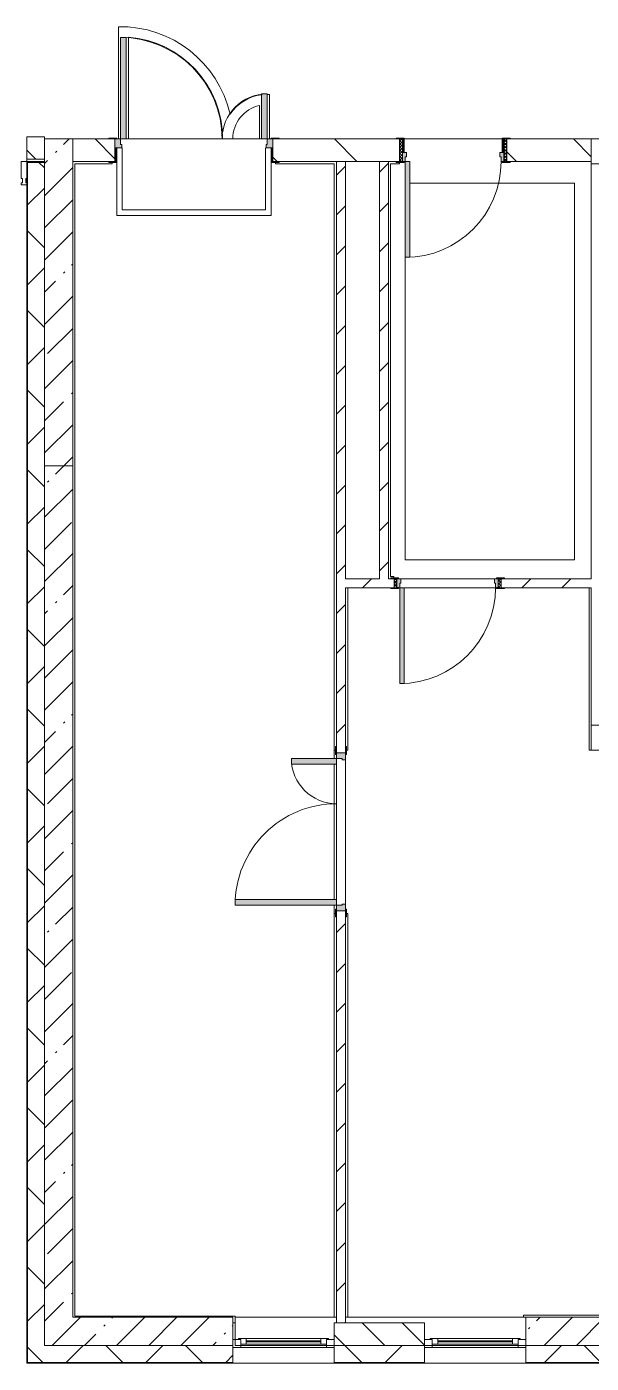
# Model space of a CAD drawing. Header units: millimetres. Extents: x 2623 to 216772, y -8553 to 29000.
# Drawn here: x 178964 to 183972, y -258 to 11595 of the extents above; entities that cross this region are included whole.
import ezdxf

# ---------------------------------------------------------------- set-up
doc = ezdxf.new("R2010")
doc.units = ezdxf.units.MM
doc.linetypes.add('200_ШТРИХ__ш1_п0_6_', pattern=[160, 100, -60])
for name, color, linetype, lineweight in [('A-DETL-2', 7, 'Continuous', 5), ('A-DETL-MBND-1', 7, '200_ШТРИХ__ш1_п0_6_', 9), ('A-GLAZ-1', 7, 'Continuous', 5), ('A-GLAZ-CWMG-2', 7, 'Continuous', 5), ('A-WALL', 7, 'Continuous', 9), ('A-WALL-3', 7, 'Continuous', 5), ('I-WALL-4', 7, 'Continuous', 5), ('S-COLS-1', 7, 'Continuous', 5)]:
    doc.layers.add(name, color=color, linetype=linetype, lineweight=lineweight)
for name, color, linetype, lineweight, true_color in [('A-DOOR-3', 7, 'Continuous', 5, 0xaaaaaa), ('A-DOOR-4', 7, 'Continuous', 5, 0xe2e2e2), ('A-DOOR-FRAM-3', 7, 'Continuous', 5, 0xe2e2e2), ('A-DOOR-FRAM-4', 7, 'Continuous', 5, 0xaaaaaa), ('A-FLOR-3', 7, 'Continuous', 5, 0xaaaaaa)]:
    doc.layers.add(name, color=color, linetype=linetype, lineweight=lineweight, true_color=true_color)
pattern_1 = [(45, (89762.2, 0), (-176.7767, 176.7767), [])]
pattern_2 = [(45, (89762.2, 0), (-353.5534, 353.5534), []), (135, (89762.2, 0), (-353.5534, -353.5534), [])]
pattern_3 = [(135, (89762.2, 0), (-353.5534, -353.5534), [])]
pattern_4 = [(45, (89762.2, 0), (-285.1231, 285.1231), []), (45, (90047.3, 0), (-285.1231, 285.1231), [504.031, -100.806, 16.764, -84.042])]

# ---------------------------------------------------------------- blocks, each defined once
blk = doc.blocks.new('110_Дверь_СКБ_2Ст - Д-5_п_ Из игровой в коридор-32215844-3_1_2_птичка')
at = {"layer": 'A-DOOR-4'}
for points in [[(-638, 40), (-588, 40), (-588, 940), (-638, 940)], [(612, 440), (612, 40), (662, 40), (662, 440)]]:
    blk.add_hatch(color=256, dxfattribs=at).paths.add_polyline_path(points)
h = blk.add_hatch(color=256, dxfattribs=at)
h.paths.add_polyline_path([(-688, 40), (-688, -40), (-628, -40), (-628, -10), (-638, -10), (-638, 40)])
h.paths.add_polyline_path([(652, -40), (712, -40), (712, 40), (662, 40), (662, -10), (652, -10)])
at = {"layer": 'A-DOOR-FRAM-3'}
for points in [[(-742, 40), (-672, 40), (-672, 48), (-742, 48)], [(698, 40), (768, 40), (768, 48), (698, 48)], [(-742, -48), (-672, -48), (-672, -40), (-742, -40)], [(698, -48), (768, -48), (768, -40), (698, -40)]]:
    blk.add_hatch(color=256, dxfattribs=at).paths.add_polyline_path(points)
at = {"layer": 'A-DOOR-3'}
for p, q in [((-638, 940), (-638, 40)), ((-588, 940), (-638, 940)), ((-588, 40), (-588, 940)), ((662, 440), (612, 440)), ((612, 440), (612, 40)), ((662, 40), (662, 440)), ((-638, 40), (-588, 40)), ((612, 40), (662, 40))]:
    blk.add_line(p, q, dxfattribs=at)
for centre, radius, start, end in [((-638, 40), 900, 0, 90), ((662, 40), 400, 90, 180)]:
    blk.add_arc(centre, radius, start, end, dxfattribs=at)
at = {"layer": 'A-DOOR-FRAM-4'}
for p, q in [((-672, 48), (-742, 48)), ((-742, 48), (-742, 40)), ((-742, 40), (-672, 40)), ((-638, 40), (-688, 40)), ((-688, 40), (-688, -40)), ((-672, 40), (-672, 48)), ((-638, -10), (-638, 40)), ((662, 40), (662, -10)), ((712, 40), (662, 40)), ((768, 48), (698, 48)), ((698, 48), (698, 40)), ((698, 40), (768, 40)), ((712, -40), (712, 40)), ((768, 40), (768, 48)), ((-672, -40), (-742, -40)), ((-742, -40), (-742, -48)), ((-742, -48), (-672, -48)), ((-688, -40), (-628, -40)), ((-672, -39), (-688, -39)), ((-688, -39), (-688, -40)), ((-688, -40), (-672, -40)), ((-672, -40), (-672, -39)), ((-672, -48), (-672, -40)), ((-628, -10), (-638, -10)), ((-628, -40), (-628, -10)), ((662, -10), (652, -10)), ((652, -10), (652, -40)), ((652, -40), (712, -40)), ((712, -39), (698, -39)), ((698, -39), (698, -40)), ((698, -40), (712, -40)), ((768, -40), (698, -40)), ((698, -40), (698, -48)), ((698, -48), (768, -48)), ((712, -40), (712, -39)), ((768, -48), (768, -40))]:
    blk.add_line(p, q, dxfattribs=at)
blk = doc.blocks.new('110_Дверь_СКБ_2Ст - Д-2а_п_ Из коридора на лестницу-32215207-3_1_2_птичка')
at = {"layer": 'A-DOOR-4'}
for points in [[(-587.5, 100), (-587.5, 1000), (-637.5, 1000), (-637.5, 100)], [(662.5, 100), (662.5, 500), (612.5, 500), (612.5, 100)], [(712.5, -100), (712.5, 20), (697.5, 20), (697.5, -100)]]:
    blk.add_hatch(color=256, dxfattribs=at).paths.add_polyline_path(points)
h = blk.add_hatch(color=256, dxfattribs=at)
h.paths.add_polyline_path([(687.9, 20), (712.5, 20), (712.5, 100), (662.5, 100), (662.5, 50), (652.5, 50), (652.5, 20)])
h.paths.add_polyline_path([(-627.5, 20), (-627.5, 50), (-637.5, 50), (-637.5, 100), (-687.5, 100), (-687.5, 20)])
at = {"layer": 'A-DOOR-FRAM-3'}
for points in [[(-672.5, 100), (-672.5, 108), (-742.5, 108), (-742.5, 100)], [(-672.5, -100), (-672.5, 20), (-687.5, 20), (-687.5, -100)], [(767.5, 100), (767.5, 108), (697.5, 108), (697.5, 100)], [(-672.5, -108), (-672.5, -100), (-742.5, -100), (-742.5, -108)], [(767.5, -108), (767.5, -100), (697.5, -100), (697.5, -108)]]:
    blk.add_hatch(color=256, dxfattribs=at).paths.add_polyline_path(points)
at = {"layer": 'A-DOOR-3'}
for p, q in [((-637.5, 1000), (-637.5, 100)), ((-587.5, 1000), (-637.5, 1000)), ((-587.5, 100), (-587.5, 1000)), ((662.5, 500), (612.5, 500)), ((612.5, 500), (612.5, 100)), ((662.5, 100), (662.5, 500)), ((-637.5, 100), (-587.5, 100)), ((612.5, 100), (662.5, 100))]:
    blk.add_line(p, q, dxfattribs=at)
for centre, radius, start, end in [((-637.5, 100), 900, 0, 90), ((662.5, 100), 400, 90, 180)]:
    blk.add_arc(centre, radius, start, end, dxfattribs=at)
at = {"layer": 'A-DOOR-FRAM-4'}
for p, q in [((-672.5, 108), (-742.5, 108)), ((-742.5, 108), (-742.5, 100)), ((-742.5, 100), (-672.5, 100)), ((-637.5, 100), (-687.5, 100)), ((-687.5, 100), (-687.5, 20)), ((-687.5, 20), (-627.5, 20)), ((-672.5, 20), (-687.5, 20)), ((-687.5, 20), (-687.5, -100)), ((-672.5, 100), (-672.5, 108)), ((-672.5, -100), (-672.5, 20)), ((-637.5, 50), (-637.5, 100)), ((-627.5, 50), (-637.5, 50)), ((-627.5, 20), (-627.5, 50)), ((662.5, 50), (652.5, 50)), ((652.5, 50), (652.5, 20)), ((652.5, 20), (712.5, 20)), ((662.5, 100), (662.5, 50)), ((712.5, 100), (662.5, 100)), ((767.5, 108), (697.5, 108)), ((697.5, 108), (697.5, 100)), ((697.5, 100), (767.5, 100)), ((712.5, 20), (697.5, 20)), ((697.5, 20), (697.5, -100)), ((712.5, 20), (712.5, 100)), ((712.5, -100), (712.5, 20)), ((767.5, 100), (767.5, 108)), ((-672.5, -100), (-742.5, -100)), ((-742.5, -100), (-742.5, -108)), ((-742.5, -108), (-672.5, -108)), ((-687.5, -100), (-672.5, -100)), ((-672.5, -108), (-672.5, -100)), ((697.5, -100), (712.5, -100)), ((767.5, -100), (697.5, -100)), ((697.5, -100), (697.5, -108)), ((697.5, -108), (767.5, -108)), ((767.5, -108), (767.5, -100))]:
    blk.add_line(p, q, dxfattribs=at)
blk = doc.blocks.new('BSC_Колонна _Прямоугольная - 250х900-V123-3_1_2_птичка')
at = {"layer": 'S-COLS-1'}
h = blk.add_hatch(dxfattribs=at)
h.set_pattern_fill('FP_130', color=256, style=0, pattern_type=2)
h.set_pattern_definition([(45, (-94080, -25), (-285.1231, 285.1231), []), (45, (-93794.88, -25), (-285.1231, 285.1231), [504.031, -100.806, 16.764, -84.042])])
h.paths.add_polyline_path([(450, -125), (450, 125), (-450, 125), (-450, -125), (77, -125)])
for p, q in [((450, 125), (-450, 125)), ((-450, 125), (-450, -125)), ((450, -125), (450, 125)), ((-450, -125), (450, -125))]:
    blk.add_line(p, q, dxfattribs=at)
blk = doc.blocks.new('120_Окно_СКБ_1Ст - 120_Окно_СКБ_1Ст 900х2500_h_ с форточкой-V125-3_1_2_птичка')
at = {"layer": 'A-GLAZ-1'}
for p, q in [((-450, -127), (-450, -57)), ((-450, -57), (-380, -57)), ((450, -57), (-450, -57)), ((-380, -57), (-380, -127)), ((380, -87), (-380, -87)), ((-380, -87), (-380, -127)), ((-330, -137), (-330, -87)), ((-330, -107), (330, -107)), ((330, -117), (-330, -117)), ((330, -137), (330, -87)), ((380, -127), (380, -57)), ((380, -57), (450, -57)), ((380, -127), (380, -87)), ((450, -57), (450, -127)), ((-380, -127), (-450, -127)), ((-450, -127), (-400, -127)), ((-380, -127), (-400, -127)), ((-400, -127), (-400, -137)), ((-400, -137), (400, -137)), ((400, -137), (-400, -137)), ((450, -127), (380, -127)), ((400, -127), (380, -127)), ((400, -127), (450, -127)), ((400, -137), (400, -127))]:
    blk.add_line(p, q, dxfattribs=at)
blk = doc.blocks.new('120_Окно_СКБ_1Ст - 120_Окно_СКБ_1Ст 900х2500_h_ с форточкой-22876038-3_1_2_птичка')
at = {"layer": 'A-GLAZ-1'}
for p, q in [((-450, -127), (-450, -57)), ((-450, -57), (-380, -57)), ((450, -57), (-450, -57)), ((-380, -57), (-380, -127)), ((380, -87), (-380, -87)), ((-380, -87), (-380, -127)), ((-330, -137), (-330, -87)), ((-330, -107), (330, -107)), ((330, -117), (-330, -117)), ((330, -137), (330, -87)), ((380, -127), (380, -57)), ((380, -57), (450, -57)), ((380, -127), (380, -87)), ((450, -57), (450, -127)), ((-380, -127), (-450, -127)), ((-450, -127), (-400, -127)), ((-380, -127), (-400, -127)), ((-400, -127), (-400, -137)), ((-400, -137), (400, -137)), ((400, -137), (-400, -137)), ((450, -127), (380, -127)), ((400, -127), (380, -127)), ((400, -127), (450, -127)), ((400, -137), (400, -127))]:
    blk.add_line(p, q, dxfattribs=at)
blk = doc.blocks.new('110_Дверь_СКБ_1Ст_Внутренняя1 - Д-8 950x2100h_охрана-V96-3_1_2_птичка')
at = {"layer": 'A-DOOR-3'}
h = blk.add_hatch(dxfattribs=at)
h.set_pattern_fill('FP_107', color=256, style=0, pattern_type=2)
h.set_pattern_definition([(135, (1826.41, 164.685), (-14.14214, -14.14214), []), (225, (1826.41, 164.685), (14.14214, -14.14214), [])])
h.paths.add_polyline_path([(487.5, 100), (462.5, 100), (462.5, -100), (487.5, -100), (487.5, -34.8)])
at = {"layer": 'A-DOOR-4'}
h = blk.add_hatch(color=256, dxfattribs=at)
h.paths.add_polyline_path([(437.5, 100), (437.5, 60), (427.5, 60), (427.5, 20), (462.5, 20), (462.5, 100)])
h.paths.add_polyline_path([(-412.5, 100), (-437.5, 100), (-437.5, 20), (-402.5, 20), (-402.5, 60), (-412.5, 60)])
at = {"layer": 'A-DOOR-FRAM-3'}
for points in [[(397.5, 950), (397.5, 100), (437.5, 100), (437.5, 950)], [(-492.5, 108), (-492.5, 100), (-422.5, 100), (-422.5, 108)], [(-422.5, 20), (-437.5, 20), (-437.5, -100), (-422.5, -100), (-422.5, -34.8)], [(517.5, 108), (447.5, 108), (447.5, 100), (517.5, 100)], [(462.5, 20), (447.5, 20), (447.5, -100), (462.5, -100), (462.5, -34.8)], [(-492.5, -100), (-492.5, -108), (-422.5, -108), (-422.5, -100)], [(447.5, -100), (447.5, -108), (517.5, -108), (517.5, -100)]]:
    blk.add_hatch(color=256, dxfattribs=at).paths.add_polyline_path(points)
at = {"layer": 'A-DOOR-FRAM-4'}
h = blk.add_hatch(dxfattribs=at)
h.set_pattern_fill('FP_108', color=256, style=0, pattern_type=2)
h.set_pattern_definition([(45, (-296.384, 164.685), (-14.1421, 14.1421), []), (135, (-296.384, 164.685), (-14.1421, -14.1421), [])])
h.paths.add_polyline_path([(-437.5, 100), (-462.5, 100), (-462.5, -100), (-437.5, -100), (-437.5, -34.8)])
at = {"layer": 'A-DOOR-3'}
for p, q in [((437.5, 950), (397.5, 950)), ((397.5, 950), (397.5, 100)), ((437.5, 100), (437.5, 950)), ((397.5, 100), (437.5, 100))]:
    blk.add_line(p, q, dxfattribs=at)
blk.add_arc((437.5, 100), 850, 90, 180, dxfattribs=at)
at = {"layer": 'A-DOOR-FRAM-4'}
for p, q in [((-422.5, 108), (-492.5, 108)), ((-492.5, 108), (-492.5, 100)), ((-492.5, 100), (-422.5, 100)), ((-437.5, 100), (-462.5, 100)), ((-462.5, 100), (-462.5, -100)), ((-412.5, 100), (-437.5, 100)), ((-437.5, 100), (-437.5, 20)), ((-437.5, -100), (-437.5, 100)), ((-422.5, 100), (-437.5, 100)), ((-437.5, 100), (-437.5, 99)), ((-437.5, 99), (-422.5, 99)), ((-437.5, 20), (-402.5, 20)), ((-422.5, 20), (-437.5, 20)), ((-437.5, 20), (-437.5, -100)), ((-422.5, 100), (-422.5, 108)), ((-422.5, 99), (-422.5, 100)), ((-422.5, -100), (-422.5, 20)), ((-412.5, 60), (-412.5, 100)), ((-402.5, 60), (-412.5, 60)), ((-402.5, 20), (-402.5, 60)), ((437.5, 60), (427.5, 60)), ((427.5, 60), (427.5, 20)), ((427.5, 20), (462.5, 20)), ((437.5, 100), (437.5, 60)), ((462.5, 100), (437.5, 100)), ((517.5, 108), (447.5, 108)), ((447.5, 108), (447.5, 100)), ((462.5, 100), (447.5, 100)), ((447.5, 100), (447.5, 99)), ((447.5, 100), (517.5, 100)), ((447.5, 99), (462.5, 99)), ((462.5, 20), (447.5, 20)), ((447.5, 20), (447.5, -100)), ((462.5, 20), (462.5, 100)), ((487.5, 100), (462.5, 100)), ((462.5, 100), (462.5, -100)), ((462.5, 99), (462.5, 100)), ((462.5, -100), (462.5, 20)), ((487.5, -100), (487.5, 100)), ((517.5, 100), (517.5, 108)), ((-422.5, -100), (-492.5, -100)), ((-492.5, -100), (-492.5, -108)), ((-492.5, -108), (-422.5, -108)), ((-462.5, -100), (-437.5, -100)), ((-437.5, -100), (-422.5, -100)), ((-422.5, -108), (-422.5, -100)), ((447.5, -100), (462.5, -100)), ((517.5, -100), (447.5, -100)), ((447.5, -100), (447.5, -108)), ((447.5, -108), (517.5, -108)), ((462.5, -100), (487.5, -100)), ((517.5, -108), (517.5, -100))]:
    blk.add_line(p, q, dxfattribs=at)
blk = doc.blocks.new('110_Дверь_СКБ_1Ст_Внутренняя1 - Д-8 950x2100h_охрана-V127-3_1_2_птичка')
at = {"layer": 'A-DOOR-3'}
h = blk.add_hatch(dxfattribs=at)
h.set_pattern_fill('FP_132', color=256, style=0, pattern_type=2)
h.set_pattern_definition([(135, (1826.41, 104.685), (-14.14214, -14.14214), []), (225, (1826.41, 104.685), (14.14214, -14.14214), [])])
h.paths.add_polyline_path([(487, 40), (462, 40), (462, -40), (487, -40)])
at = {"layer": 'A-DOOR-4'}
h = blk.add_hatch(color=256, dxfattribs=at)
h.paths.add_polyline_path([(437, 40), (437, 0), (427, 0), (427, -40), (462, -40), (462, 40)])
h.paths.add_polyline_path([(-413, 40), (-438, 40), (-438, -40), (-403, -40), (-403, 0), (-413, 0)])
at = {"layer": 'A-DOOR-FRAM-3'}
for points in [[(397, 890), (397, 40), (437, 40), (437, 890)], [(-493, 48), (-493, 40), (-423, 40), (-423, 48)], [(517, 48), (447, 48), (447, 40), (517, 40)], [(-423, -40), (-493, -40), (-493, -48), (-423, -48)], [(447, -40), (447, -48), (517, -48), (517, -40)]]:
    blk.add_hatch(color=256, dxfattribs=at).paths.add_polyline_path(points)
at = {"layer": 'A-DOOR-FRAM-4'}
h = blk.add_hatch(dxfattribs=at)
h.set_pattern_fill('FP_133', color=256, style=0, pattern_type=2)
h.set_pattern_definition([(45, (-296.384, 104.685), (-14.1421, 14.1421), []), (135, (-296.384, 104.685), (-14.1421, -14.1421), [])])
h.paths.add_polyline_path([(-438, 40), (-463, 40), (-463, -40), (-438, -40)])
at = {"layer": 'A-DOOR-3'}
for p, q in [((437, 890), (397, 890)), ((397, 890), (397, 40)), ((437, 40), (437, 890)), ((397, 40), (437, 40))]:
    blk.add_line(p, q, dxfattribs=at)
blk.add_arc((437, 40), 850, 90, 180, dxfattribs=at)
at = {"layer": 'A-DOOR-FRAM-4'}
for p, q in [((-423, 48), (-493, 48)), ((-493, 48), (-493, 40)), ((-493, 40), (-423, 40)), ((-438, 40), (-463, 40)), ((-463, 40), (-463, -40)), ((-413, 40), (-438, 40)), ((-438, 40), (-438, -40)), ((-438, -40), (-438, 40)), ((-423, 40), (-438, 40)), ((-438, 40), (-438, 39)), ((-438, 39), (-423, 39)), ((-423, 40), (-423, 48)), ((-423, 39), (-423, 40)), ((-413, 0), (-413, 40)), ((-403, 0), (-413, 0)), ((-403, -40), (-403, 0)), ((437, 0), (427, 0)), ((427, 0), (427, -40)), ((437, 40), (437, 0)), ((462, 40), (437, 40)), ((517, 48), (447, 48)), ((447, 48), (447, 40)), ((462, 40), (447, 40)), ((447, 40), (447, 39)), ((447, 40), (517, 40)), ((447, 39), (462, 39)), ((462, -40), (462, 40)), ((487, 40), (462, 40)), ((462, 40), (462, -40)), ((462, 39), (462, 40)), ((487, -40), (487, 40)), ((517, 40), (517, 48)), ((-423, -40), (-493, -40)), ((-493, -40), (-493, -48)), ((-493, -48), (-423, -48)), ((-463, -40), (-438, -40)), ((-423, -39), (-438, -39)), ((-438, -39), (-438, -40)), ((-438, -40), (-403, -40)), ((-438, -40), (-423, -40)), ((-423, -40), (-423, -39)), ((-423, -48), (-423, -40)), ((427, -40), (462, -40)), ((462, -39), (447, -39)), ((447, -39), (447, -40)), ((447, -40), (462, -40)), ((517, -40), (447, -40)), ((447, -40), (447, -48)), ((447, -48), (517, -48)), ((462, -40), (462, -39)), ((462, -40), (487, -40)), ((517, -48), (517, -40))]:
    blk.add_line(p, q, dxfattribs=at)
blk = doc.blocks.new('Прямоугольный импост - Импост структурный с накладкой - 190мм-33184356-3_1_2_птичка')
at = {"layer": 'A-GLAZ-CWMG-2'}
for p, q in [((-50, 0), (-50, 17)), ((-50, 17), (0, 17)), ((-40, 0), (-50, 0)), ((-40, -40), (-40, 0)), ((0, 0), (-10, 0)), ((-10, 0), (-10, -40)), ((0, 17), (0, 0)), ((-50, -190), (-50, -40)), ((-50, -40), (-40, -40)), ((-10, -40), (0, -40)), ((0, -40), (0, -190)), ((0, -190), (-50, -190))]:
    blk.add_line(p, q, dxfattribs=at)

msp = doc.modelspace()

# ---------------------------------------------------------------- hatches: boundary and pattern name
at = {"layer": 'A-WALL-3'}
h = msp.add_hatch(dxfattribs=at)
h.set_pattern_fill('FP_105', color=256, style=0, pattern_type=2)
h.set_pattern_definition(pattern_2)
h.paths.add_polyline_path([(178972.2, -100), (179122.2, -100), (179122.2, 10392), (178972.2, 10392), (178972.2, 1965.8)])
h = msp.add_hatch(dxfattribs=at)
h.set_pattern_fill('FP_103', color=256, style=0, pattern_type=2)
h.set_pattern_definition([(135, (89762.2, 0), (-176.7767, -176.7767), [])])
h.paths.add_polyline_path([(210892.2, -100), (211192.2, -100), (211192.2, 100), (210892.2, 100)])
h.paths.add_polyline_path([(201392.2, -100), (201392.2, 100), (200492.2, 100), (200492.2, -100), (200698.9, -100)])
h.paths.add_polyline_path([(198834.5, -100), (199592.2, -100), (199592.2, 100), (198692.2, 100), (198692.2, -100)])
h.paths.add_polyline_path([(209092.2, -100), (209088.8, 100), (208592.2, 100), (208592.2, -100), (209088.8, -100)])
h.paths.add_polyline_path([(203192.2, -100), (203442.2, -100), (203442.2, 100), (203192.2, 100)])
h.paths.add_polyline_path([(205742.2, -100), (206792.2, -100), (206792.2, 100), (205742.2, 100)])
h.paths.add_polyline_path([(192392.2, -100), (192642.2, -100), (192642.2, 100), (192392.2, 100)])
h.paths.add_polyline_path([(194942.2, -100), (195992.2, -100), (195992.2, 100), (194942.2, 100)])
h.paths.add_polyline_path([(191492.2, -100), (191492.2, 100), (190592.2, 100), (190592.2, -100), (191376.9, -100)])
h.paths.add_polyline_path([(184292.2, -100), (184542.2, -100), (184542.2, 100), (184292.2, 100), (184292.2, 56.5)])
h.paths.add_polyline_path([(186842.2, -100), (187892.2, -100), (187892.2, 100), (186842.2, 100)])
h.paths.add_polyline_path([(181692.2, -100), (182492.2, -100), (182492.2, 100), (181692.2, 100)])
h = msp.add_hatch(dxfattribs=at)
h.set_pattern_fill('FP_105', color=256, style=0, pattern_type=2)
h.set_pattern_definition(pattern_2)
h.paths.add_polyline_path([(213749.8, -250), (214842.2, -250), (214842.2, -100), (213492.2, -100), (213492.2, -250)])
h.paths.add_polyline_path([(210021, -250), (211192.2, -250), (211192.2, -100), (209992.2, -100), (209992.2, -250)])
h.paths.add_polyline_path([(199592.2, -250), (199592.2, -100), (198692.2, -100), (198692.2, -250), (198834.5, -250)])
h.paths.add_polyline_path([(197792.2, -250), (197792.2, -100), (196892.2, -100), (196892.2, -250), (196970.1, -250)])
h.paths.add_polyline_path([(200492.2, -250), (201392.2, -250), (201392.2, -100), (200492.2, -100)])
h.paths.add_polyline_path([(209092.2, -250), (209088.8, -100), (207692.2, -100), (207692.2, -250), (209088.8, -250)])
h.paths.add_polyline_path([(202292.2, -250), (203442.2, -250), (203442.2, -100), (202292.2, -100)])
h.paths.add_polyline_path([(205742.2, -250), (206792.2, -250), (206792.2, -100), (205742.2, -100)])
h.paths.add_polyline_path([(189692.2, -250), (189692.2, -100), (188792.2, -100), (188792.2, -250), (189512.5, -250)])
h.paths.add_polyline_path([(195105.7, -250), (195992.2, -250), (195992.2, -100), (194942.2, -100), (194942.2, -250)])
h.paths.add_polyline_path([(184292.2, -250), (184542.2, -250), (184542.2, -100), (183392.2, -100), (183392.2, -250), (183919.2, -250)])
h.paths.add_polyline_path([(190592.2, -250), (192642.2, -250), (192642.2, -100), (190592.2, -100)])
h.paths.add_polyline_path([(187892.2, -250), (187892.2, -100), (186842.2, -100), (186842.2, -250), (187648.1, -250)])
h.paths.add_polyline_path([(182054.8, -250), (182492.2, -250), (182492.2, -100), (181692.2, -100), (181692.2, -250)])
h.paths.add_polyline_path([(180792.2, -250), (180792.2, -100), (178972.2, -100), (178972.2, -250), (180656.5, -250)])
at = {"layer": 'I-WALL-4'}
h = msp.add_hatch(dxfattribs=at)
h.set_pattern_fill('FP_104', color=256, style=0, pattern_type=2)
h.set_pattern_definition(pattern_3)
h.paths.add_polyline_path([(179122.2, 10420), (179122.2, 10620), (178965.7, 10620), (178965.7, 10420)])
h = msp.add_hatch(dxfattribs=at)
h.set_pattern_fill('FP_101', color=256, style=0, pattern_type=2)
h.set_pattern_definition(pattern_4)
h.paths.add_polyline_path([(179122.2, 7700), (179372.2, 7700), (179372.2, 10600), (179122.2, 10600), (179122.2, 8907.2)])
h = msp.add_hatch(dxfattribs=at)
h.set_pattern_fill('FP_104', color=256, style=0, pattern_type=2)
h.set_pattern_definition(pattern_3)
h.paths.add_polyline_path([(195105.7, 10400), (196892.2, 10400), (196892.2, 10600), (194857.2, 10600), (194857.2, 10400), (194887.2, 10400)])
h.paths.add_polyline_path([(191376.9, 10400), (193407.2, 10400), (193407.2, 10600), (191372.2, 10600), (191372.2, 10400)])
h.paths.add_polyline_path([(179747.2, 10400), (179747.2, 10600), (179372.2, 10600), (179372.2, 10400), (179692.2, 10400)])
h.paths.add_polyline_path([(181712.2, 10400), (182272.2, 10400), (182272.2, 10600), (181147.2, 10600), (181147.2, 10400), (181202.2, 10400)])
h.paths.add_polyline_path([(183919.2, 10400), (183972.2, 10400), (183972.2, 10600), (183222.2, 10600), (183222.2, 10400), (183252.2, 10400)])
h = msp.add_hatch(dxfattribs=at)
h.set_pattern_fill('FP_106', color=256, style=0, pattern_type=2)
h.set_pattern_definition(pattern_1)
h.paths.add_polyline_path([(181792.2, 100), (181792.2, 3755), (181712.2, 3755), (181712.2, 100)])
h.paths.add_polyline_path([(181792.2, 5155), (181792.2, 10400), (181712.2, 10400), (181712.2, 5155), (181762.2, 5155)])
h = msp.add_hatch(dxfattribs=at)
h.set_pattern_fill('FP_106', color=256, style=0, pattern_type=2)
h.set_pattern_definition(pattern_1)
h.paths.add_polyline_path([(182172.2, 6700), (182172.2, 10400), (182092.2, 10400), (182092.2, 6700)])
h = msp.add_hatch(dxfattribs=at)
h.set_pattern_fill('FP_101', color=256, style=0, pattern_type=2)
h.set_pattern_definition(pattern_4)
h.paths.add_polyline_path([(179372.2, 100), (179372.2, 7700), (179122.2, 7700), (179122.2, 100)])
h = msp.add_hatch(dxfattribs=at)
h.set_pattern_fill('FP_106', color=256, style=0, pattern_type=2)
h.set_pattern_definition(pattern_1)
h.paths.add_polyline_path([(181792.2, 6620), (182222.2, 6620), (182222.2, 6700), (181792.2, 6700)])
h.paths.add_polyline_path([(183919.2, 6620), (183972.2, 6620), (183972.2, 6700), (183172.2, 6700), (183172.2, 6620), (183202.2, 6620)])
h = msp.add_hatch(dxfattribs=at)
h.set_pattern_fill('FP_101', color=256, style=0, pattern_type=2)
h.set_pattern_definition(pattern_4)
h.paths.add_polyline_path([(180190.4, -100), (180792.2, -100), (180792.2, 150), (179372.2, 150), (179372.2, 100), (179122.2, 100), (179122.2, -100)])

# ---------------------------------------------------------------- linework, layer by layer
at = {"layer": 'A-DETL-2'}
for p, q in [((182362.2, 10207.5), (183822.2, 10207.5)), ((183822.2, 10207.5), (183822.2, 6867.5)), ((182322.2, 6867.5), (182322.2, 9550)), ((183822.2, 6867.5), (182322.2, 6867.5))]:
    msp.add_line(p, q, dxfattribs=at)
at = {"layer": 'A-DETL-MBND-1'}
msp.add_line((178964.2, 10400), (178964.2, 10510), dxfattribs=at)
at = {"layer": 'A-FLOR-3'}
for p, q in [((179777.2, 11594.8), (179777.2, 10600)), ((179867.2, 10600), (179867.2, 11502.3)), ((181118.4, 10600), (181118.4, 10994.4)), ((181028.4, 10897.1), (181028.4, 10600)), ((179847.2, 10600), (179867.2, 10600)), ((179867.2, 10600), (180702.2, 10600)), ((180702.2, 10600), (179867.2, 10600)), ((180702.2, 10600), (180792.2, 10600)), ((180792.2, 10600), (181028.4, 10600)), ((181047.2, 10600), (180792.2, 10600)), ((182312.2, 10600), (183182.2, 10600)), ((183182.2, 10600), (182312.2, 10600)), ((179812.2, 9970), (179812.2, 10520)), ((181082.2, 10520), (181082.2, 9970)), ((179722.2, 10380), (179392.2, 10380)), ((179392.2, 10380), (179392.2, 160)), ((179722.2, 10392), (179722.2, 10380)), ((179762.2, 10392), (179762.2, 9920)), ((181132.2, 9920), (181132.2, 10392)), ((181172.2, 10380), (181172.2, 10392)), ((181692.2, 10380), (181172.2, 10380)), ((181692.2, 10380), (181692.2, 5105)), ((182272.2, 10380), (182192.2, 10380)), ((182192.2, 10380), (182192.2, 6720)), ((182272.2, 10392), (182272.2, 10380)), ((181082.2, 9970), (179812.2, 9970)), ((179762.2, 9920), (181132.2, 9920)), ((182192.2, 6720), (182222.2, 6720)), ((182222.2, 6720), (182222.2, 6708)), ((181812.2, 6620), (181812.2, 5180)), ((183953.2, 5180), (183953.2, 6620)), ((181704.2, 5180), (181692.2, 5180)), ((181812.2, 5180), (181800.2, 5180)), ((183972.2, 5180), (183953.2, 5180)), ((181692.2, 3855), (181692.2, 5055)), ((181692.2, 3805), (181692.2, 150)), ((181692.2, 3730), (181704.2, 3730)), ((181800.2, 3730), (181812.2, 3730)), ((181812.2, 3730), (181812.2, 150)), ((179392.2, 160), (180812.2, 160)), ((180812.2, 160), (180812.2, 120)), ((183371.7, 150), (183371.7, 170)), ((183371.7, 170), (184311.7, 170))]:
    msp.add_line(p, q, dxfattribs=at)
for centre, radius, start, end in [((179797.2, 10600), 995, 12.67054, 91.1511), ((179797.2, 10600), 905, 0, 85.56313), ((181097.2, 10600), 395, 97.27853, 146.45952), ((181097.2, 10600), 395, 86.92799, 90.00404), ((181097.2, 10600), 305, 103.0427, 180)]:
    msp.add_arc(centre, radius, start, end, dxfattribs=at)
at = {"layer": 'A-WALL'}
for p, q in [((179372.2, 10400), (179372.2, 10600)), ((183972.2, 10600), (183972.2, 10400)), ((178969.2, 10395), (178969.2, -253)), ((179122.2, 10395), (178969.2, 10395)), ((178972.2, 10392), (178972.2, -250)), ((179122.2, 10392), (178972.2, 10392)), ((181792.2, 10400), (181712.2, 10400)), ((182172.2, 10400), (182092.2, 10400)), ((183972.2, 5400), (184052.2, 5400)), ((181712.2, 100), (181792.2, 100)), ((181692.2, -100), (182492.2, -100)), ((182492.2, -100), (181692.2, -100)), ((178969.2, -253), (180792.2, -253)), ((178972.2, -250), (180792.2, -250)), ((181692.2, -250), (182492.2, -250)), ((181692.2, -253), (182492.2, -253)), ((183392.2, -250), (184542.2, -250)), ((183392.2, -253), (184542.2, -253))]:
    msp.add_line(p, q, dxfattribs=at)
at = {"layer": 'A-WALL-3'}
for p, q in [((179122.2, 10400), (178964.2, 10400)), ((178964.2, 10400), (178964.2, -258)), ((180792.2, 100), (180812.7, 100)), ((181712.2, 100), (181692.2, 100)), ((181692.2, 100), (181692.2, -258)), ((182492.2, 100), (181792.2, 100)), ((182492.2, -258), (182492.2, 100)), ((180792.2, -100), (179122.2, -100)), ((180792.2, -258), (180792.2, -100)), ((180812.7, -100), (180812.7, -100)), ((180812.7, -100), (181692.2, -100)), ((182492.2, -100), (183392.2, -100)), ((183392.2, -100), (183392.2, -258)), ((178964.2, -258), (186842.2, -258))]:
    msp.add_line(p, q, dxfattribs=at)
at = {"layer": 'I-WALL-4'}
for p, q in [((179122.2, 10620), (178965.7, 10620)), ((178965.7, 10620), (178965.7, 10420)), ((179122.2, 10420), (179122.2, 10620)), ((179692.2, 10600), (179122.2, 10600)), ((179122.2, 10600), (179122.2, 10400)), ((182242.2, 10600), (181202.2, 10600)), ((188262.2, 10600), (183252.2, 10600)), ((178965.7, 10420), (179122.2, 10420)), ((179122.2, 10400), (179122.2, -100)), ((179372.2, 10400), (179692.2, 10400)), ((179372.2, 150), (179372.2, 10400)), ((181202.2, 10400), (181712.2, 10400)), ((181712.2, 10400), (181712.2, 5210)), ((181792.2, 6700), (181792.2, 10400)), ((181792.2, 10400), (182092.2, 10400)), ((182092.2, 10400), (182092.2, 6700)), ((182172.2, 6700), (182172.2, 10400)), ((182172.2, 10400), (182242.2, 10400)), ((183252.2, 10400), (183972.2, 10400)), ((183972.2, 10400), (183972.2, 6700)), ((183972.2, 10380), (191372.2, 10380)), ((179122.2, 7700), (179372.2, 7700)), ((182092.2, 6700), (181792.2, 6700)), ((182192.2, 6700), (182172.2, 6700)), ((182282.2, 6700), (183112.2, 6700)), ((183972.2, 6700), (183202.2, 6700)), ((181792.2, 6620), (182192.2, 6620)), ((181792.2, 5210), (181792.2, 6620)), ((183122.2, 6620), (182312.2, 6620)), ((183202.2, 6620), (183972.2, 6620)), ((183972.2, 6620), (183972.2, 5180)), ((183972.2, 5180), (189392.2, 5180)), ((181712.2, 3855), (181712.2, 5055)), ((181792.2, 5095), (181792.2, 3815)), ((181712.2, 3700), (181712.2, 100)), ((181792.2, 100), (181792.2, 3700)), ((180792.2, 150), (179372.2, 150)), ((180792.2, -100), (180792.2, 150)), ((180812.7, 150), (181712.2, 150)), ((180812.7, -100), (180812.7, 150)), ((181792.2, 150), (183392.2, 150)), ((179122.2, -100), (180792.2, -100))]:
    msp.add_line(p, q, dxfattribs=at)

# ---------------------------------------------------------------- block references
at = {"layer": 'A-DOOR-3'}
msp.add_blockref('110_Дверь_СКБ_2Ст - Д-2а_п_ Из коридора на лестницу-32215207-3_1_2_птичка', (180434.7, 10500), dxfattribs=at)
for name, p, rotation in [('110_Дверь_СКБ_1Ст_Внутренняя1 - Д-8 950x2100h_охрана-V96-3_1_2_птичка', (182759.7, 10500), 180), ('110_Дверь_СКБ_1Ст_Внутренняя1 - Д-8 950x2100h_охрана-V127-3_1_2_птичка', (182709.7, 6660), 180), ('110_Дверь_СКБ_2Ст - Д-5_п_ Из игровой в коридор-32215844-3_1_2_птичка', (181752.2, 4442.5), 89.99999999999991)]:
    msp.add_blockref(name, p, dxfattribs=dict(at, rotation=rotation))
at = {"layer": 'A-GLAZ-1', "rotation": 180}
for name, p in [('120_Окно_СКБ_1Ст - 120_Окно_СКБ_1Ст 900х2500_h_ с форточкой-V125-3_1_2_птичка', (181242.2, -175)), ('120_Окно_СКБ_1Ст - 120_Окно_СКБ_1Ст 900х2500_h_ с форточкой-22876038-3_1_2_птичка', (182942.2, -175))]:
    msp.add_blockref(name, p, dxfattribs=at)
at = {"layer": 'A-GLAZ-CWMG-2', "extrusion": (0, 0, -1), "rotation": 180}
msp.add_blockref('Прямоугольный импост - Импост структурный с накладкой - 190мм-33184356-3_1_2_птичка', (-178965.7, 10210), dxfattribs=at)
at = {"layer": 'S-COLS-1'}
msp.add_blockref('BSC_Колонна _Прямоугольная - 250х900-V123-3_1_2_птичка', (183842.2, 25), dxfattribs=at)

doc.saveas('drawing.dxf')
